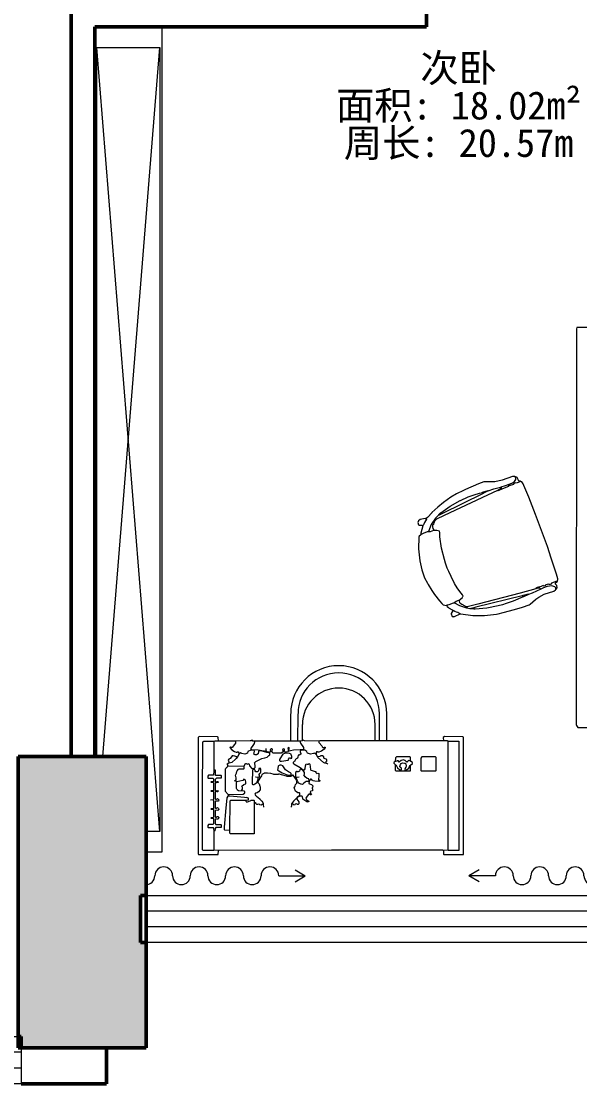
# Model space of a CAD drawing. Header units: millimetres. Extents: x 0 to 37800, y -37845 to -6163.
# Drawn here: x 15824 to 18664, y -30870 to -25469 of the extents above; entities that cross this region are included whole.
import ezdxf

# ---------------------------------------------------------------- set-up
doc = ezdxf.new("R2010")
doc.units = ezdxf.units.MM
doc.linetypes.add('ACAD_ISO07W100', pattern=[3, 0, -3])
doc.layers.get('0').update_dxf_attribs({"lineweight": 13})
for name, color, linetype, lineweight in [('BS-承重墙柱', 7, 'Continuous', 50), ('BS-非承重墙', 7, 'Continuous', 50), ('DS-活动家具', 4, 'Continuous', 13), ('DS-绿化陈设', 4, 'Continuous', 9), ('DS-门窗', 7, 'Continuous', 13), ('SH-文字标注', 2, 'Continuous', 13)]:
    doc.layers.add(name, color=color, linetype=linetype, lineweight=lineweight)
doc.styles.add('T_20_SimSun', font='', dxfattribs={"height": 178.571429})
doc.styles.get('T_20_SimSun').set_extended_font_data('SimSun')

# ---------------------------------------------------------------- blocks, each defined once
blk = doc.blocks.new('LEGEND_787d7a0a4642fbf98637e9ed8e44acfe_967caf62c340453da763a213113b21ad')
at = {"layer": 'DS-活动家具', "color": 143, "linetype": 'Continuous', "ltscale": 2}
for p, q in [((27.5, 125.7), (27.6, 264.8)), ((64.5, 125.7), (64.6, 264.8)), ((478.6, 126.3), (478.7, 264.6)), ((515.5, 126.4), (515.6, 264.5)), ((86.7, 127.5), (86.7, 210)), ((456.4, 126.2), (456.5, 209.8))]:
    blk.add_line(p, q, dxfattribs=at)
for centre, radius in [((271.6, 264.7), 244), ((271.6, 264.7), 207), ((271.6, 209.9), 184.9)]:
    blk.add_arc(centre, radius, 359.964, 179.964, dxfattribs=at)
blk = doc.blocks.new('LEGEND_0e3aaee6db9288a732b3c6a1771381e5_4a051df029824fc3b74a8c0f6b89c744')
at = {"color": 143, "linetype": 'Continuous', "ltscale": 2, "flags": 128}
for points in [[(539.2, 526.9), (542, 534), (542.4, 553.1), (545, 561), (546, 567), (545.5, 590), (545, 601), (542.4, 605.3), (539.2, 613.1), (536, 617), (480, 638.7), (421.7, 652.8), (374, 658.5), (332, 659), (301.1, 655.6), (294.1, 654.6), (257.9, 647.4), (235.1, 641.6), (196.1, 628.7), (178.1, 621.7), (171, 618), (170, 617), (162.2, 602.9), (162, 602), (163, 597), (162.4, 595.9), (161, 589), (162, 588), (162, 564), (161, 562), (162.3, 558.1), (166, 549), (166, 535), (165, 533), (171.2, 515.1), (175, 509), (175.9, 508.8), (177, 508), (184, 508), (193.9, 511.3), (196.9, 512.3), (228.1, 521.6), (252.9, 526.4), (292, 530.5), (319, 532.5), (339, 534), (366, 534), (385, 532.5), (443.5, 527.7), (500.8, 515), (521.1, 508.4), (528, 508), (537.2, 519.3), (539.2, 526.9)], [(99, 554), (97, 548), (68.6, 494.9), (47.4, 438.4), (33.9, 379.7), (32.6, 371.1), (28.6, 344.1), (23.5, 285), (21.5, 243), (21, 207), (22.6, 200.9), (35.7, 167.9), (36.3, 166.1), (39.6, 152.9), (40.4, 148.1), (45, 117), (44, 66), (46.4, 56.1), (47, 53), (53.9, 43.8), (65, 41.2), (74, 45), (80.2, 43.5), (81.4, 38.1), (81.6, 36.9), (82, 33), (84, 31), (85, 31), (92.5, 25.6), (96, 25.4), (119, 23.5), (205, 20.5), (267, 19), (441, 19.5), (536, 21.5), (600, 24.5), (610, 25.4), (620.2, 28.6), (624, 33), (626, 34), (627.6, 37.1), (629, 42), (636.9, 42.4), (639, 41), (650.7, 43.3), (658.4, 52.3), (659, 54), (660, 56), (662.5, 63), (663.5, 120), (668.6, 157.1), (669.4, 160.9), (674.2, 175.9), (680.8, 191.1), (685.6, 205.1), (686.4, 208.9), (687, 210), (687, 239), (682.5, 310), (681.5, 321), (676.6, 360.9), (670.6, 393.9), (659.3, 438.1), (646.7, 473.9), (630.8, 510.9), (630.2, 512.1), (615.8, 537.8), (614.4, 540.2), (612, 549), (609, 549), (595.8, 563.8), (587.2, 573.2), (585, 577), (583.1, 577.3), (551.1, 600.2)], [(162, 602), (156, 602), (147.9, 596.2), (147.1, 595.8), (144, 594), (130, 583), (124.2, 581.6), (121.3, 586.1), (115.5, 594.7), (113, 596), (99, 595), (99, 595), (98, 594), (95.6, 588.1), (95, 587), (95, 580), (97.8, 556.1), (99, 554), (108, 562)], [(614.5, 554), (617, 579), (614.9, 589.9), (608, 596), (596, 596), (594, 594), (593, 593), (587.7, 581.1), (585, 577)], [(83.4, 131.9), (86, 148), (92.5, 230), (112.6, 451), (119, 507), (113, 510), (136, 540.1), (161, 562)], [(108, 562), (111.8, 566.1), (118, 573), (123, 577), (125, 581)], [(633.4, 227.1), (633, 234), (607, 467), (605.6, 481), (606, 484), (598.2, 502.3), (597, 504), (574.3, 535), (545.6, 560.6), (545, 561)], [(76, 124), (71.5, 172), (71, 192), (68.8, 220), (69, 222), (66, 277), (66.5, 315), (67.5, 335), (69.4, 357), (77.9, 415.8), (94.2, 473), (96, 478), (96.2, 478.9), (103, 493), (104, 493), (105.4, 496.9), (113, 510)], [(71, 192), (73, 194), (75.4, 220), (76, 221), (75, 223), (75.6, 225.1), (102.5, 466), (103, 476), (104.1, 492.6), (104, 493)], [(122, 513), (126, 515), (138, 526), (140.1, 527.8), (144, 532), (151, 535), (161.1, 533.4), (165, 533)], [(572.8, 523.8), (572, 524), (571, 525), (571, 528), (569, 530), (560.9, 532.6), (553, 535), (543, 533.5), (542, 534)], [(622, 159), (617.5, 215), (595.4, 457), (591, 501), (597, 504)], [(103, 476), (96, 478)], [(606, 484), (607, 484), (609, 482), (613.7, 470.9), (614, 469)], [(607, 467), (614, 469), (630.1, 412.9), (638.5, 355.1), (638.6, 354)], [(638.6, 354), (642, 311), (641.5, 279), (640.5, 250), (639, 235), (640, 234), (638, 205), (637, 204), (633.4, 227.1)], [(69, 222), (75, 223)], [(633, 234), (639, 235)], [(637, 204), (636.5, 175), (633, 139), (632, 137), (625.1, 137.9), (625, 138), (622.3, 158.2), (622, 159)], [(47, 53), (55, 50), (57.1, 50.7), (62.9, 53.2), (72.8, 66.2), (75.5, 78), (77, 90), (76.5, 110), (76, 124), (82.4, 126.4), (83.4, 131.9)], [(85, 31), (86, 33), (86, 63), (82, 66), (82, 72), (83, 76), (87, 80), (87, 96), (85, 97), (84, 98), (84, 103), (86, 105), (88, 107), (88, 116), (87, 117), (87, 123), (89, 125), (90, 139), (88.7, 146.1), (86, 148)], [(624, 33), (624.5, 57), (628, 61), (627, 70), (623, 73), (623, 90), (625, 92), (626, 93), (626, 98), (622, 101), (620.5, 133), (619, 157), (622, 159)], [(632, 137), (633, 136), (631.5, 113), (631, 87), (632.5, 75), (635.3, 63.1), (642.4, 53.2), (650, 50), (659, 54)]]:
    blk.add_lwpolyline(points, dxfattribs=at)
at = {"color": 143, "linetype": 'Continuous', "ltscale": 2}
for centre, radius, start, end in [((547.2, 593.9), 7.42, 58.0519, 107.005), ((625.8, 545.2), 14.3, 141.8588, 164.5836), ((110.8, 514.8), 11.3, 316.1935, 350.6764), ((597.4, 541.5), 30.3, 215.7187, 243.9872), ((582.4, 509.1), 5.39, 8.573, 71.2998), ((621.3, 517.3), 34.4, 192.4179, 208.2703)]:
    blk.add_arc(centre, radius, start, end, dxfattribs=at)
blk = doc.blocks.new('LEGEND_63e90fc031fcdf2017aa55189b3c03ad_11a24d2d578f420fbb57a7187bc358c7')
at = {"layer": 'DS-活动家具', "color": 143, "linetype": 'Continuous', "ltscale": 2, "flags": 128}
for points in [[(2041.9, 18.1), (2044.8, 20), (2054.9, 25.9), (2054.9, 785.1), (2052.3, 787.7), (23.3, 787.7), (23.3, 20.7), (31.1, 19.4), (2041.9, 18.1)], [(253.9, 772.2), (1800.9, 772.2), (1810.6, 779.2), (1813.9, 787.7)]]:
    blk.add_lwpolyline(points, dxfattribs=at)
at = {"layer": 'DS-活动家具', "color": 143, "linetype": 'Continuous', "ltscale": 2}
blk.add_ellipse((258.2, 784), major_axis=(0, 12.6), ratio=1, start_param=1.270572, end_param=2.798315, dxfattribs=at)
blk = doc.blocks.new('LEGEND_419b024597a832397a23294e98137914_fd671ae825ae46a5b2e7762f716fdbd5')
at = {"layer": 'DS-活动家具', "color": 143, "linetype": 'Continuous', "ltscale": 2, "flags": 128}
for points in [[(130, 694), (131, 698), (131, 715), (130, 717), (129, 718), (24, 719), (21, 719), (22, 21), (25, 19.5), (126, 18), (132, 24), (131, 43)], [(1361, 44), (1362, 21), (1365, 19.5), (1466, 18), (1472, 24), (1472, 536), (1470.5, 715), (1469, 718), (1364, 719), (1362, 719), (1361, 695)], [(105, 45), (102.1, 44.6), (101, 44), (49, 44), (46, 45), (46, 694), (104, 694), (105, 693), (130, 694), (132.9, 693.6), (134, 693), (742, 693), (1357, 694.5), (1361, 695), (1386, 693), (1387, 694), (1445, 694), (1447, 691), (1447, 372), (1445.5, 49), (1441, 44), (1389, 44), (1385, 46)], [(105, 693), (106, 691), (106, 49), (105, 45), (109, 43), (807, 43), (810, 44), (812, 48)], [(810, 44), (890, 42.5), (898, 39.5), (902.1, 42.6), (914, 45), (917, 44), (1159, 44), (1162, 45), (1173, 44), (1177, 39), (1181.9, 41.3), (1183.9, 42.2), (1187, 43.5), (1267, 45), (1268.9, 44.7), (1270, 44), (1381, 44), (1385, 46), (1386, 49), (1386, 211), (1385, 213), (1386.4, 220.9), (1387, 246), (1388, 247), (1415, 247.5), (1419, 252), (1419, 263), (1417, 265), (1391, 265.5), (1387, 269.3), (1387, 270), (1387, 285), (1388, 286), (1400, 286.5), (1402, 288), (1401, 289), (1390, 289.5), (1387, 291), (1387, 338), (1388, 339), (1400, 339.5), (1402, 341), (1401, 342), (1390, 342.5), (1387, 344), (1387, 392), (1388.9, 393.2), (1390, 394), (1390, 395), (1387, 397), (1387, 445), (1388, 446), (1401, 447), (1402, 448), (1401, 449), (1390, 449.5), (1387, 451), (1387, 498), (1388, 499), (1400, 499.5), (1402, 501), (1401, 502), (1390, 502.5), (1387, 504), (1387, 536), (1389, 540), (1415, 540), (1419, 545), (1419, 556), (1417, 558), (1390, 558.5), (1387, 560), (1386, 581), (1386, 693)], [(1211, 396), (1211, 402), (1207.2, 405.2), (1205, 407), (1183.6, 396.9), (1181, 395), (1167, 396), (1167, 396), (1166, 397), (1165, 410), (1166, 595), (1296, 595), (1297.5, 592), (1298, 574), (1297.2, 398.9), (1293, 395), (1214, 395), (1211, 396), (1209, 395.4), (1198, 394), (1197, 393), (1197, 383), (1206.5, 380.4), (1207, 380.5), (1218, 379.5), (1299, 372), (1310, 372), (1314.6, 381.1), (1314.5, 384), (1319.5, 440), (1330, 555), (1330, 569), (1328, 571), (1299.9, 573.7), (1298, 574)], [(1385, 213), (1379, 215), (1379, 244), (1376, 247), (1347, 247), (1346, 248), (1346, 265), (1372, 265.5), (1377.8, 271.9), (1378.2, 274.9), (1379, 276), (1379, 283), (1376, 286), (1370, 286), (1368.1, 284.8), (1367, 284), (1365, 284), (1362, 287), (1362, 291), (1369.9, 291.5), (1373, 289), (1378.9, 293.7), (1379, 294), (1379, 336), (1376, 339), (1370, 339), (1367, 337), (1362, 339.9), (1363.7, 345.5), (1369.5, 345.2), (1369.8, 344.8), (1375.9, 343.4), (1379, 347), (1379, 386), (1376, 389), (1372, 389), (1368.1, 386.8), (1365, 386), (1359.1, 392.6), (1360.5, 401.4), (1361, 402), (1376, 401), (1377.8, 403.1), (1378.2, 403.9), (1379, 405), (1379, 439), (1376, 442), (1371, 442), (1369.1, 440.8), (1366, 439), (1360, 444), (1358.8, 451.6), (1364.7, 456.5), (1371.9, 454.1), (1372, 454), (1378.1, 456.2), (1379, 458), (1379, 493), (1376, 496), (1372, 496), (1370.1, 494.8), (1369, 494), (1368, 493), (1364, 493), (1358.9, 499.9), (1361.2, 508.2), (1362, 509), (1370, 509), (1374, 507), (1378.2, 510.9), (1378, 532.6), (1377, 537), (1374, 540), (1347, 540), (1346, 541), (1346, 558), (1374, 558.5), (1378.5, 562.9), (1378.5, 563), (1380, 577.9), (1386, 581)], [(866, 281), (865, 282), (866, 296), (863, 299), (851.2, 302.7), (845, 310), (846.6, 320.9), (848, 323), (848, 327), (846.8, 328.9), (845.7, 339.1), (846, 340), (855, 341.4), (859.9, 346.1), (857.6, 352.6), (857, 353), (852.6, 360.5), (853, 364), (857, 364), (860, 361), (864.7, 358.2), (868, 361), (874.8, 371.3), (875, 372), (883, 383), (879, 392.9), (872, 397), (867, 402), (867, 404), (873.8, 406.3), (876.9, 404.8), (894.7, 393.7), (899.2, 389.1), (899.5, 388), (901, 374), (902, 373), (904.9, 371.8), (915.5, 371), (919.9, 373.2), (921, 374), (926.1, 377.7), (928, 378), (929, 379), (930.9, 379.3), (951, 401), (961, 418), (961.3, 419.9), (962, 421), (962, 429), (962.2, 435.2), (963, 436)], [(961, 418), (958, 417), (954, 417), (948, 424), (940.7, 421.8), (938.8, 418.1), (937, 416), (931.9, 416.7), (931, 419), (930, 420), (923, 420), (919.8, 416.1), (919, 415), (919, 406), (931, 389), (929.3, 380.9), (929, 379), (928, 378), (927.7, 376.1), (915, 365), (915, 354), (918, 352.4), (927, 351.6), (939.5, 341.1), (945.7, 325.9), (946, 323), (943, 317), (941.6, 310.1), (939.2, 302.9), (932, 294), (932, 281), (933.3, 278.1), (938.8, 266.8), (943.8, 259.9), (952, 247), (956, 247), (957, 248), (965, 255), (985.2, 254.3), (987.9, 253.6), (1016.7, 245.6), (1026, 241), (1033, 241), (1034, 242), (1057, 242), (1061.9, 240.6), (1074, 236.5), (1092, 235), (1111, 235), (1112.9, 236.2), (1122.8, 243.7), (1126, 251), (1135, 265), (1145.2, 284.7), (1145.3, 284.9), (1146, 286), (1146, 291), (1138.2, 299.2), (1134.7, 312.6), (1132, 317), (1132, 333), (1141.1, 346.6), (1148, 351.6), (1158.1, 352.8), (1162.1, 360.1), (1158.5, 367.6), (1155.2, 369.2), (1152.8, 370.8), (1135, 388), (1134.8, 388.8), (1123.2, 402.1), (1118.8, 408.8), (1115.7, 414.9), (1115.4, 420.3), (1116, 421), (1114, 437)], [(1165, 410), (1163, 409), (1159, 409), (1158, 410), (1157.6, 412.9), (1152.4, 419.5), (1146, 420), (1140.6, 416.5), (1135.3, 420.3), (1135, 422), (1127.2, 423.5), (1122, 419), (1118, 419), (1116, 421)], [(1319, 205), (1324, 212), (1324, 342), (1308, 361), (1225, 359.5), (1219, 354), (1218, 353), (1217, 352), (1217, 343), (1220, 341.5), (1250, 340.5), (1256.3, 335.4), (1256.8, 333.9), (1259.2, 330.1), (1261, 327), (1261, 290), (1260, 287), (1262.9, 284.8), (1269, 281), (1272, 281), (1273, 282)], [(1308, 361), (1308, 372)], [(1390, 394), (1403, 395)], [(762, 181), (764.1, 180.2), (777.4, 175.4), (779.1, 175.3), (786.2, 172.2), (817, 142), (819, 136), (827, 123), (828, 123), (830, 121), (833.2, 115.9), (839, 117.5), (839.1, 117.7), (840.9, 118.3), (857.6, 121.2), (873.7, 116.2), (874, 116), (877.2, 108.3), (877, 107), (889, 99), (908, 99), (909.9, 100.2), (913, 104), (913, 108), (909.6, 118.9), (910, 122), (918.7, 127.6), (922.1, 127.8), (924, 129), (926.6, 139), (926.4, 140), (929, 145), (935, 150), (940, 153), (943.5, 161.3), (943, 164), (945.9, 165.3), (951.7, 171.7), (952, 176), (949, 179), (913.5, 202), (897.8, 215.8), (890.6, 215.7), (887.3, 209.3), (887.4, 208.9), (885.5, 191), (880.4, 178.6), (876, 182), (871, 182), (865.1, 177.8), (864, 177), (860.5, 182), (858, 214), (855, 217), (849.1, 218.3), (832.6, 224.2), (829, 225), (828, 226), (827.6, 230.9), (823.6, 236.6), (817.1, 235.7), (812.6, 236), (812, 237), (811, 252), (812.5, 256), (814, 269), (814, 274), (811, 277), (808.1, 277.4), (804, 280), (811.9, 284.3), (833.1, 283.2), (842.9, 279.8), (844.1, 279.4), (850.1, 276.7), (851, 273), (853, 271), (857, 271), (862.8, 278.1), (863, 279), (865, 280), (866, 281), (869, 284), (873, 284), (882.4, 284.7), (887, 289), (894.8, 297.1), (901, 302.7), (909.2, 301.1), (910.2, 300.2), (920.9, 294.7), (926.6, 286.6), (926.7, 285.9), (932.3, 271.1), (933.2, 262.4), (931, 259)], [(1158, 257), (1156, 256), (1145.9, 258.7), (1144, 259), (1137, 257), (1137, 248), (1139, 245), (1132.8, 234.9), (1130, 233), (1128.6, 229.1), (1128, 228), (1128, 214), (1129.3, 211.1), (1133.3, 206.1), (1139.4, 208.1), (1140.5, 211), (1141.5, 221), (1147.2, 227.1), (1155.5, 226.1), (1159.2, 221.1), (1163, 212), (1171.8, 215.5), (1174.5, 220), (1176, 289), (1176, 300), (1173, 303), (1169, 303), (1167.1, 301.8), (1162.1, 298.8), (1157.9, 296.2), (1150.8, 290.1), (1149.7, 286.1), (1143, 271), (1144, 259)], [(1233, 341), (1232.3, 336.9), (1229, 330), (1229, 320), (1232, 312), (1222, 302), (1213.4, 298.8), (1212, 299), (1211, 298), (1211, 286), (1213.3, 278.1), (1214, 275), (1220.9, 270), (1221, 270), (1225.9, 276.5), (1226, 278), (1227, 279), (1259.1, 286.8), (1260, 287)], [(865, 280), (866, 269), (874.9, 265.7), (887, 257.1), (893, 244), (892, 243), (891, 242), (891, 232), (893, 225), (900, 218), (906.2, 213.2), (912.1, 211.4), (915.6, 215.1), (917.6, 223.6), (925.5, 227.3), (928, 227), (931, 225), (933, 225), (938.5, 232), (940, 251), (940, 255), (937, 258), (931, 259), (919, 256)], [(1020, 187), (1025.9, 188.4), (1032.8, 192.4), (1033.6, 194.1), (1036.4, 207.9), (1037.3, 216.2), (1031.1, 221.7), (1030.8, 221.8), (1012.9, 232.8), (994.9, 240.7), (990.1, 242.3), (976, 246), (964, 246), (963, 245), (963, 236), (964, 235), (966.9, 233.8), (977.8, 227.8), (994.7, 215.7), (1005.7, 198.3), (1008, 191), (1017.2, 186.8), (1020, 187)], [(1271, 281), (1270, 279), (1266.9, 277.4), (1264, 277), (1263, 276), (1263, 266), (1264.5, 262), (1266.4, 245.9), (1265.6, 242.1), (1261.4, 235), (1260.6, 226), (1258.8, 222.1), (1258.2, 220.9), (1251.2, 211.3), (1248, 209.5), (1221, 209), (1220, 208), (1220, 193), (1214, 179), (1210, 177.6), (1209.2, 178.2), (1202.1, 182), (1195.1, 178.2), (1195, 178), (1193.4, 182.1), (1190.8, 191.8), (1178, 207), (1168.6, 208.2), (1161.9, 203.2), (1161, 203), (1160, 202), (1160, 192), (1162.2, 177.1), (1163.5, 174), (1157, 165), (1122.6, 148.6), (1106.1, 143.7), (1094.9, 140.2), (1085, 131), (1084, 130), (1079, 126), (1079, 117), (1096.9, 111.6), (1121.9, 103.6), (1138, 102), (1142.5, 107), (1144.3, 120.9), (1152.3, 126.9), (1160.1, 126.4), (1166.3, 121.7), (1165.8, 114.1), (1163.8, 103.7), (1165, 100), (1165.9, 99.8), (1167, 99), (1186, 99), (1187.1, 99.8), (1195.9, 105.2), (1199, 107), (1201.4, 114.9), (1202, 116), (1217.1, 121.4), (1233, 119), (1240, 115), (1246.5, 121.1), (1247, 123), (1249, 124), (1257, 137), (1264.2, 148.5), (1266, 150), (1267, 151), (1287, 171), (1288.1, 171.8), (1301.2, 176), (1303, 176), (1313, 181), (1315, 181)], [(255, 145), (255, 217), (254, 219), (252, 221), (172, 221), (171, 220), (171, 142), (172, 139), (175, 137.5), (249, 137), (255, 145)], [(369, 197), (368.4, 195), (366.4, 182.9), (361.1, 176.8), (354.1, 173.8), (343.2, 175.6), (342.9, 175.7), (341, 176), (337, 180), (335, 194), (332, 196), (336, 200), (342, 209), (342, 213), (336.6, 216.6), (332.9, 215.2), (320.3, 204.8), (314.1, 189.8), (314, 189), (311, 188), (300.8, 177.1), (300, 176), (302.3, 168.7), (306.8, 166.6), (309, 165), (314.2, 162.2), (321.7, 160.2), (327.5, 165.4), (328, 168), (329, 169), (331, 168), (332, 167), (340.3, 159.4), (341.9, 158.8), (348.9, 156.6), (362.5, 159.9), (371, 168), (374, 170), (376, 168), (376, 162), (384.6, 160.8), (388.1, 162.8), (393.1, 165.7), (395, 166), (400, 169), (402.6, 173.9), (401.8, 175.8), (393, 186), (389, 188), (382.4, 203.7), (369.5, 214.8), (367, 216), (362, 216), (361, 215), (361, 206), (365.2, 201.1), (369, 197), (371, 197)], [(393, 186), (393.2, 186.9), (394, 188), (394, 218), (393, 220), (392, 221), (311, 221), (311, 188)], [(1313, 181), (1309, 192), (1221.9, 192.7), (1220, 193)], [(1257, 137), (1264, 138), (1265.9, 136.8), (1270.2, 134.2), (1280.1, 131.2), (1286, 133), (1290, 137), (1296.1, 148.6), (1302.9, 151.2), (1307.5, 157.2), (1306, 163), (1305, 163), (1303, 165), (1303, 176)], [(309, 165), (310.2, 156.1), (310.5, 155), (311, 139), (314, 137), (388, 137), (393.5, 143), (395, 166)], [(769, 163), (769, 154), (781, 148), (784, 145), (784, 138), (791.6, 131.5), (801.5, 132.3), (804, 134), (807.1, 135.8), (816, 137.3), (819, 136)], [(812, 48), (812, 52), (808, 56), (807, 56), (802.8, 63.9), (796.2, 72.2), (794.3, 76.1), (793.2, 79.1), (790, 83), (785, 83), (781.1, 80.8), (780, 80), (778, 80), (777, 82), (782.2, 91.9), (797.5, 103.7), (802.1, 105.6), (811, 110), (817, 110), (819.2, 108.2), (825.2, 108.7), (827, 112), (827, 123)], [(914, 45), (913.6, 53), (912.8, 54.9), (912.2, 56.1), (895, 83), (895, 94), (896, 95), (914, 95.5), (949.5, 98.7), (966.9, 103.3), (973.9, 103.4), (977.1, 97.2), (974, 92), (974, 85), (976, 83), (981.1, 87.3), (980, 93), (980, 107), (981, 108), (989.1, 109.6), (991.9, 110.4), (998.6, 111), (1001.9, 105.1), (1000, 101), (1000, 93), (1006.1, 90.3), (1011.1, 94.8), (1009, 101), (1009, 111), (1017.5, 116.4), (1020.1, 116.6), (1033.7, 117.1), (1037, 116), (1063, 117), (1067.7, 107.9), (1067.2, 102.9), (1065.7, 93), (1066, 92), (1068, 90), (1072, 90), (1076, 94), (1077, 95), (1077, 98), (1074.5, 106.9), (1076, 111), (1082, 111), (1085.9, 109.6), (1087.1, 109.4), (1094, 108), (1097, 105), (1097, 103), (1099, 102), (1099, 88)], [(992, 117), (999.9, 118.4), (1009.5, 122.9), (1013, 129), (1021.2, 144.9), (1026, 154), (1026, 160), (1023, 163), (1016, 163), (979, 157), (978, 156), (977.6, 152.1), (972, 144), (969, 144), (965, 148), (959.3, 146.4), (959, 146), (959, 136), (960.2, 134.2), (961.8, 131.8), (963, 123), (972.8, 117.6), (974, 117.5), (992, 117)], [(1267, 45), (1267.5, 56), (1272.8, 64.1), (1285, 83), (1290, 83), (1291.9, 81.8), (1295, 80), (1297, 80), (1298.4, 81.8), (1287.9, 96.8), (1272.9, 105.6), (1264, 110), (1258, 110), (1255.9, 108.2), (1250.4, 108.6), (1250, 109), (1249, 124)], [(1162, 45), (1162.2, 45.9), (1163.6, 49), (1164.8, 59.1), (1172.2, 70.9), (1176.8, 76.1), (1183, 87), (1183, 92), (1180, 95), (1144, 96.5), (1132.9, 97.6), (1114.1, 101.4), (1111.1, 102.3), (1107, 104), (1101, 104), (1099, 102)]]:
    blk.add_lwpolyline(points, dxfattribs=at)
at = {"layer": 'DS-活动家具', "color": 143, "linetype": 'Continuous', "ltscale": 2}
for centre, radius, start, end in [((765.2, 171.3), 9.14, 294.83079, 30.96375), ((1337.8, 180.2), 31.1, 127.14163, 157.72119)]:
    blk.add_arc(centre, radius, start, end, dxfattribs=at)
blk = doc.blocks.new('LEGEND_092c4bb61c18262838e71877437ef2b4_971511590b8f4529a530b93ffad9a1f32b5aea74-ab28-42e8-b739-cf91d8177b30')
at = {"layer": 'DS-活动家具', "color": 143, "linetype": 'Continuous', "ltscale": 2}
for p, q in [((98.15, 516.03), (624.25, 516.03)), ((624.25, 516.03), (624.25, 21.03)), ((624.25, 21.03), (624.25, 516.03)), ((44.25, 36.03), (609.25, 501.03)), ((98.15, 501.03), (609.25, 501.03)), ((609.25, 501.03), (609.25, 36.03)), ((98.15, 456.67), (609.25, 36.03)), ((29.25, 21.03), (29.25, 137.5)), ((44.25, 36.03), (44.25, 137.5)), ((609.25, 36.03), (44.25, 36.03)), ((624.25, 21.03), (29.25, 21.03))]:
    blk.add_line(p, q, dxfattribs=at)
blk = doc.blocks.new('LEGEND_2d8b7415df4b5ddca7a1aa0bf223812d_faee76875b79450da9e8386f1086dd2d')
at = {"layer": 'DS-绿化陈设', "color": 143, "linetype": 'Continuous', "ltscale": 2}
for p, q in [((758, 30), (810, 0)), ((1694, 30), (1642, 0)), ((758, -30), (810, 0)), ((1694, -30), (1642, 0))]:
    blk.add_line(p, q, dxfattribs=at)
at = {"layer": 'DS-绿化陈设', "color": 143, "linetype": 'Continuous', "ltscale": 2, "flags": 128}
for points in [[(675, 0), (810, 0)], [(1777, 0), (1642, 0)]]:
    blk.add_lwpolyline(points, dxfattribs=at)
at = {"layer": 'DS-绿化陈设', "color": 143, "linetype": 'Continuous', "ltscale": 2}
for centre, start, end in [((0, 0), 0, 90), ((90, 0), 180, 0), ((180, 0), 0, 180), ((270, 0), 180, 0), ((360, 0), 0, 180), ((450, 0), 180, 360), ((540, 0), 0, 180), ((630, 0), 180, 0), ((1822, 0), 180, 0), ((1912, 0), 0, 180), ((2002, 0), 180, 0), ((2092, 0), 360, 180), ((2182, 0), 180, 0), ((2272, 0), 0, 180), ((2362, 0), 180, 0), ((2452, 0), 90.1879, 180)]:
    blk.add_arc(centre, 45, start, end, dxfattribs=at)
blk = doc.blocks.new('WINDOW_746672715bd8d4a7b4409fca3568ceea_f6f958cc46b240b299a376551a68133e')
at = {"layer": 'DS-门窗', "color": 60, "linetype": 'Continuous', "ltscale": 2}
for p, q in [((-4606.5, -10602.8), (-4606.5, -10362.8)), ((-4606.5, -10362.8), (-974.4, -10362.8)), ((-974.4, -10362.8), (-974.4, -10602.8)), ((-974.4, -10442.8), (-4606.5, -10442.8)), ((-974.4, -10522.8), (-4606.5, -10522.8)), ((-974.4, -10602.8), (-4606.5, -10602.8))]:
    blk.add_line(p, q, dxfattribs=at)
blk = doc.blocks.new('WINDOW_66b0afb4cc57c329bb88cf595799bf7a_3c83d21c9b864fcaae04d61bbeff315e')
at = {"layer": 'DS-门窗', "color": 60, "linetype": 'Continuous', "ltscale": 2}
for p, q in [((-368.3, -9885.6), (-368.3, -9645.6)), ((-368.3, -9645.6), (2112.2, -9645.6)), ((2112.2, -9645.6), (2112.2, -9885.6)), ((2112.2, -9725.6), (-368.3, -9725.6)), ((2112.2, -9805.6), (-368.3, -9805.6)), ((2112.2, -9885.6), (-368.3, -9885.6))]:
    blk.add_line(p, q, dxfattribs=at)
blk = doc.blocks.new('ARCHITECTURE_1c5e0d7492927920c9fb1ffc9baf0770_c78bd4b62b6e462b8ed293612f25bee0')
at = {"color": 7, "linetype": 'ACAD_ISO07W100', "ltscale": 24}
blk.add_wipeout([(-974.4, -10362.8), (-974.4, -10420.2), (-340, -10420.2), (-340, -9885.6), (-368.3, -9885.6), (-368.3, -9645.6), (-340, -9645.6), (-340, -8940.1), (-990, -8940.1), (-990, -10362.8), (-990, -10362.8)], dxfattribs=at).dxf.layer = 'BS-承重墙柱'
at = {"layer": 'BS-承重墙柱', "color": 7, "linetype": 'Continuous', "ltscale": 2}
blk.add_line((-340, -8940.1), (-990, -8940.1), dxfattribs=at)
at = {"color": 7, "linetype": 'ACAD_ISO07W100', "ltscale": 24}
for points in [[(-340, -9645.6), (-368.3, -9645.6), (-368.3, -9885.6), (-340, -9885.6), (-340, -9885.6)], [(-974.4, -10362.8), (-990, -10362.8), (-990, -10420.2), (-974.4, -10420.2), (-974.4, -10420.2)]]:
    blk.add_wipeout(points, dxfattribs=at).dxf.layer = 'BS-承重墙柱'
at = {"layer": 'BS-承重墙柱'}
blk.add_hatch(color=8, dxfattribs=at).paths.add_polyline_path([(-974.4, -10362.8), (-974.4, -10420.3), (-340, -10420.3), (-340, -9885.6), (-368.3, -9885.6), (-368.3, -9645.6), (-340, -9645.6), (-340, -8940.1), (-990, -8940.1), (-990, -10362.8)], flags=0)
at = {"layer": 'BS-承重墙柱', "color": 7, "linetype": 'Continuous', "ltscale": 2}
for p, q in [((-990, -8940.1), (-990, -10362.8)), ((-340, -9645.6), (-340, -8940.1)), ((-368.3, -9885.6), (-368.3, -9645.6)), ((-368.3, -9645.6), (-340, -9645.6)), ((-340, -9885.6), (-340, -9645.6)), ((-340, -9885.6), (-368.3, -9885.6)), ((-340, -10420.3), (-340, -9885.6)), ((-990, -10362.8), (-974.4, -10362.8)), ((-990, -10362.8), (-990, -10420.3)), ((-974.4, -10362.8), (-974.4, -10420.3)), ((-990, -10420.3), (-974.4, -10420.3)), ((-974.4, -10420.3), (-340, -10420.3))]:
    blk.add_line(p, q, dxfattribs=at)

msp = doc.modelspace()

# ---------------------------------------------------------------- linework, layer by layer
at = {"layer": 'BS-非承重墙', "color": 7, "linetype": 'Continuous', "ltscale": 2}
for p, q in [((17885.3, -25497.3), (17885.3, -22906.9)), ((16077.7, -25377.3), (16077.7, -29207.5)), ((16197.7, -29207.5), (16197.7, -25497.3)), ((16197.7, -25497.3), (17765.3, -25497.3)), ((17765.3, -25497.3), (17885.3, -25497.3)), ((16257.7, -30870.2), (16257.7, -30687.6)), ((15824.1, -30870.2), (16257.7, -30870.2))]:
    msp.add_line(p, q, dxfattribs=at)

# ---------------------------------------------------------------- block references
at = {"color": 7, "xscale": 1.000039039039039, "yscale": 1.00063125, "rotation": 110.0000013067012}
msp.add_blockref('LEGEND_0e3aaee6db9288a732b3c6a1771381e5_4a051df029824fc3b74a8c0f6b89c744', (18608.4, -28384.4), dxfattribs=at)
at = {"layer": 'DS-活动家具', "color": 7}
for name, p, xscale, yscale, rotation in [('LEGEND_092c4bb61c18262838e71877437ef2b4_971511590b8f4529a530b93ffad9a1f32b5aea74-ab28-42e8-b739-cf91d8177b30', (16553.2, -29899.7), 7.05233602868705, 0.6888888741826256, 90.00000419434349), ('LEGEND_63e90fc031fcdf2017aa55189b3c03ad_11a24d2d578f420fbb57a7187bc358c7', (18627.3, -27002.4), 1.000974630083582, 1.003303983718841, 269.9999958056566), ('LEGEND_419b024597a832397a23294e98137914_fd671ae825ae46a5b2e7762f716fdbd5', (18092.5, -29090.3), 0.9303928497587871, 0.8559201269614836, 179.9999911999531)]:
    msp.add_blockref(name, p, dxfattribs=dict(at, xscale=xscale, yscale=yscale, rotation=rotation))
msp.add_blockref('LEGEND_787d7a0a4642fbf98637e9ed8e44acfe_967caf62c340453da763a213113b21ad', (17166.7, -29253.8), dxfattribs=at)
at = {"layer": 'DS-绿化陈设', "color": 7, "rotation": 180.0000088000469}
msp.add_blockref('LEGEND_2d8b7415df4b5ddca7a1aa0bf223812d_faee76875b79450da9e8386f1086dd2d', (18910.3, -29813), dxfattribs=at)
at = {"layer": 'DS-门窗', "color": 7}
for name in ['WINDOW_66b0afb4cc57c329bb88cf595799bf7a_3c83d21c9b864fcaae04d61bbeff315e', 'WINDOW_746672715bd8d4a7b4409fca3568ceea_f6f958cc46b240b299a376551a68133e']:
    msp.add_blockref(name, (16798.5, -20267.4), dxfattribs=at)

# ---------------------------------------------------------------- texts
at = {"layer": 'SH-文字标注', "color": 134, "insert": (18047.7, -25905.5), "char_height": 142.857, "attachment_point": 5, "line_spacing_factor": 0.8, "style": 'T_20_SimSun'}
msp.add_mtext('次卧^J面积: 18.02m²^J周长: 20.57m', dxfattribs=at)

# ---------------------------------------------------------------- next in the draw order: block references
at = {"layer": 'BS-承重墙柱', "color": 7}
msp.add_blockref('ARCHITECTURE_1c5e0d7492927920c9fb1ffc9baf0770_c78bd4b62b6e462b8ed293612f25bee0', (16798.5, -20267.4), dxfattribs=at)

doc.saveas('drawing.dxf')
